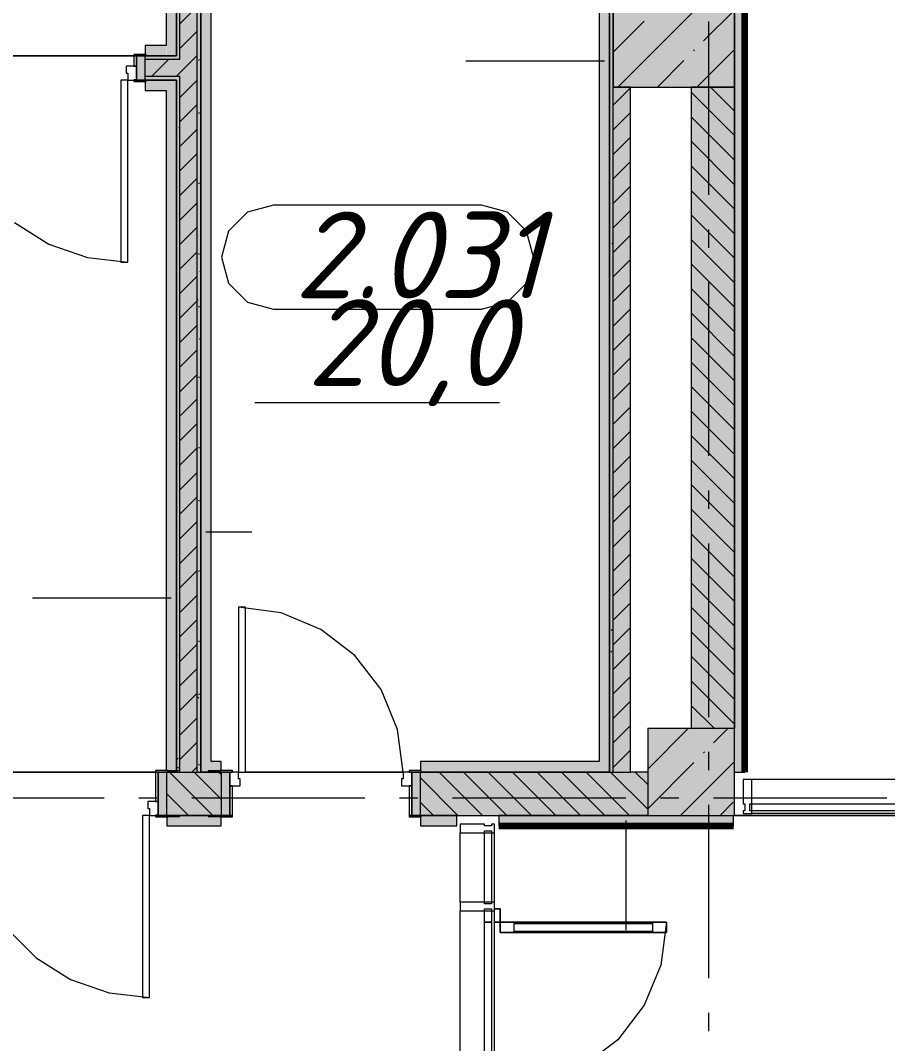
# Model space of a CAD drawing. Header units: millimetres. Extents: x -537608 to 253996, y -217170 to 186033.
# Drawn here: x -280781 to -275777, y -517 to 5383 of the extents above; entities that cross this region are included whole.
import ezdxf

# ---------------------------------------------------------------- set-up
doc = ezdxf.new("R2010")
doc.units = ezdxf.units.MM
doc.layers.add('16) Лак 1.6м', color=160, linetype='Continuous', lineweight=90)
doc.layers.add('2) окраска коммуникации', color=152, linetype='Continuous', lineweight=30)
doc.layers.add('PDF _Геометрия', color=7, linetype='Continuous')
doc.layers.add('PDF _Текст', color=7, linetype='Continuous')
doc.layers.add('PDF _Сплошная заливка', color=7, linetype='Continuous', true_color=0xffffff)
doc.styles.add('PDF ISOCPEUR Italic', font='isocpeui.ttf')

msp = doc.modelspace()

# ---------------------------------------------------------------- hatches: boundary and pattern name
at = {"layer": '2) окраска коммуникации'}
h = msp.add_hatch(dxfattribs=at)
h.set_pattern_fill('ANSI31', color=5, scale=222)
h.set_pattern_definition([(45, (-305519.1, -20669.7), (-498.404, 498.404), [])])
edge = h.paths.add_edge_path()
edge.add_spline(control_points=[(-290778.1295, 11066.7373), (-290387.3432, 10570.6496), (-289743.0728, 11066.7373), (-288919.2533, 10560.095), (-288105.994, 11182.8428), (-286954.7585, 10760.6403), (-286007.4205, 10940.029), (-285042.7478, 10616.4758), (-284130.9316, 11012.6635), (-281975.2536, 10728.4524), (-280376.2745, 10966.1654), (-279268.5104, 11271.0495), (-278118.4513, 10949.6411), (-276985.3065, 10882.0339), (-275953.6379, 10645.4087), (-275395.5218, 9715.8097), (-275395.5218, 8271.0495), (-275157.9741, 7191.9904), (-275614.614, 6955.3652), (-274802.8089, 5738.4356), (-275817.5649, 5129.9708), (-275327.2936, 3468.321), (-275716.2842, 2758.4446), (-275293.4682, 2171.0495), (-273991.1979, 1727.4348), (-273974.2852, 2606.3284), (-273078.3544, 3011.9716), (-273078.3544, 4702.1524), (-273720.5962, 5040.1884), (-273078.3544, 5733.1622), (-273720.5962, 6578.2529), (-273078.3544, 7271.2267), (-273805.1597, 8271.0495), (-273078.3544, 9012.1129), (-274291.2526, 9488.1178), (-274291.2526, 9164.2291), (-275005.9538, 9367.0507), (-275005.9538, 9971.0495), (-275073.6046, 10786.8019), (-275073.6046, 11271.0495), (-274668.0133, 12503.4462), (-274837.1388, 13297.8308), (-275344.5167, 13652.7686), (-276004.109, 13838.6884), (-276985.0411, 13838.6884), (-277813.7588, 13821.7866), (-278642.4766, 14041.51), (-279014.5545, 14768.2882), (-278845.4274, 16002.1196), (-278185.8367, 17021.0495), (-276443.2448, 17292.7757), (-275935.8653, 18408.2946), (-275682.1763, 19337.8936), (-275310.1, 19659.0285), (-275479.2255, 20622.4311), (-274684.3331, 20656.2347), (-273872.5265, 20842.1545), (-273940.1773, 22126.6913), (-274481.0718, 22725.7503), (-273331.0143, 24399.0292), (-274379.5972, 25075.1012), (-273331.0143, 26038.5045), (-274075.1701, 26985.0053), (-273078.3544, 28523.0692), (-273078.3544, 28523.0692), (-273345.9962, 29714.5377), (-274039.4124, 30880.7626), (-275206.3826, 30238.4942), (-276187.3147, 30745.5482), (-277354.2849, 30153.9852), (-279011.7204, 30982.1734), (-280026.4779, 30677.941), (-281278.0101, 29934.2611), (-280499.3584, 28301.0495), (-281142.0364, 27038.3862), (-279890.5042, 25838.3584), (-281260.4253, 24180.0495), (-280059.6297, 22745.3283), (-281159.2859, 21829.0495), (-280076.8792, 20222.5318), (-281092.8162, 18916.6266), (-280737.6526, 18003.9293), (-280923.6908, 17429.2674), (-281752.4085, 17141.9368), (-283156.155, 17665.8933), (-283714.2711, 17125.035), (-284813.5921, 17750.4023), (-285185.6684, 17108.1332), (-286132.7751, 17801.1077), (-287328.3544, 16388.2505), (-285898.1717, 14701.7611), (-286388.6369, 13644.8407), (-285779.7843, 13214.0495), (-286591.5893, 12701.0495), (-286591.5893, 11811.5525), (-287690.9088, 11727.0435), (-288012.2486, 12132.6867), (-288722.5774, 11760.8471), (-289229.9569, 12453.8216), (-289940.2857, 11963.6687), (-290684.4415, 11777.7489), (-290778.1295, 11066.7373)], knot_values=[0, 0, 0, 0, 1, 2, 3, 4, 5, 6, 7, 8, 9, 10, 11, 12, 13, 14, 15, 16, 17, 18, 19, 20, 21, 22, 23, 24, 25, 26, 27, 28, 29, 30, 31, 32, 33, 34, 35, 36, 37, 38, 39, 40, 41, 42, 43, 44, 45, 46, 47, 48, 49, 50, 51, 52, 53, 54, 55, 56, 57, 58, 59, 60, 61, 62, 63, 64, 65, 66, 67, 68, 69, 70, 71, 72, 73, 74, 75, 76, 77, 78, 79, 80, 81, 82, 83, 84, 85, 86, 87, 88, 89, 90, 91, 92, 93, 94, 95, 96, 97, 98, 99, 99, 99, 99], degree=3, periodic=0)
edge = h.paths.add_edge_path(flags=16)
edge.add_arc((-282974.1314, 12518.0171), 1274.5672, 125.00000005, 234.99999995, ccw=False)
edge.add_arc((-283038.6718, 14513.9725), 1162.0444, 125.00000005, 234.99999995, ccw=False)
edge.add_arc((-282295.8664, 15202.9232), 1433.6455, 59.43173918, 169.43173908, ccw=False)
edge.add_arc((-282677.7619, 14748.5093), 2021.4887, -53.3391216, 56.66087831, ccw=False)
edge.add_arc((-282413.8331, 12555.5506), 1102.6336, -78.79029658, 31.20970332, ccw=False)
edge.add_arc((-282952.3368, 12001.1084), 919.0678, 215.00000005, 324.99999995, ccw=False)
edge = h.paths.add_edge_path(flags=16)
edge.add_arc((-277532.2831, 20735.819), 1174.7616, 125.00000005, 234.99999995, ccw=False)
edge.add_arc((-276960.5272, 23476.9879), 2171.5877, 125.00000005, 234.99999995, ccw=False)
edge.add_arc((-277291.7326, 26561.6986), 1594.1487, 125.00000005, 234.99999995, ccw=False)
edge.add_arc((-277094.17, 27873.7201), 1111.9458, 70.31799188, 180.31799178, ccw=False)
edge.add_arc((-276872.3717, 27774.8819), 1155.9508, -27.59113456, 82.40886534, ccw=False)
edge.add_arc((-276749.5729, 25951.7436), 1572.0517, -54.99999995, 54.99999995, ccw=False)
edge.add_arc((-276903.4785, 23156.4449), 1840.3779, -54.99999995, 54.99999995, ccw=False)
edge.add_arc((-276968.849, 21036.3715), 1277.4016, -81.34673665, 28.65326325, ccw=False)
edge.add_arc((-277491.3785, 20273.9631), 872.5123, 215.00000005, 324.99999995, ccw=False)
at = {"layer": 'PDF _Сплошная заливка', "true_color": 0xff7d7d, "transparency": 33554559}
for points in [[(-276661.3528, 1049.3435), (-276601.352, 1049.3435), (-276601.352, 10019.3461), (-276661.3528, 10019.3461), (-276661.3528, 1299.3446)], [(-279931.3525, 1049.3435), (-279881.3523, 1049.3435), (-279881.3523, 4979.3443), (-279941.353, 4979.3443), (-279940.3863, 1057.3438), (-279931.3525, 1057.3438)], [(-276666.3519, 739.3439), (-276666.3519, 799.3446), (-278021.3526, 799.3446), (-278021.3526, 739.3439), (-277007.4638, 739.3439)]]:
    msp.add_hatch(color=11, dxfattribs=at).paths.add_polyline_path(points)
at = {"layer": 'PDF _Сплошная заливка', "transparency": 33554559}
h = msp.add_hatch(color=256, dxfattribs=at)
h.paths.add_polyline_path([(-279881.3523, 1049.3435), (-279861.3535, 1049.3435), (-279861.3535, 5059.3438), (-279881.3523, 5059.3438), (-279881.3523, 1678.1138)], flags=0)
h.paths.add_polyline_path([(-279861.3535, 5159.3442), (-279861.3535, 8979.3463), (-279881.3523, 8979.3463), (-279881.3523, 5159.3442)], flags=0)
h = msp.add_hatch(color=256, dxfattribs=at)
h.paths.add_polyline_path([(-279761.3531, 1049.3435), (-279741.3521, 1049.3435), (-279741.3521, 6299.3444), (-279761.3531, 6299.3444), (-279761.3531, 1678.1138)], flags=0)
h.paths.add_polyline_path([(-279741.3521, 6399.3448), (-279741.3521, 8979.3463), (-279761.3531, 8979.3463), (-279761.3531, 6399.3448)], flags=0)
msp.add_hatch(color=256, dxfattribs=at).paths.add_polyline_path([(-277381.3524, 1049.3435), (-277361.3514, 1049.3435), (-277361.3514, 6279.3456), (-277381.3524, 6279.3456), (-277381.3524, 1678.1138)])
at = {"layer": 'PDF _Сплошная заливка', "true_color": 0xbce362, "transparency": 33554559}
h = msp.add_hatch(color=63, dxfattribs=at)
h.paths.add_polyline_path([(-280056.353, 5179.3452), (-279941.353, 5179.3452), (-279941.353, 5239.3437), (-280061.3522, 5238.0326), (-280061.3522, 5187.3455), (-280056.353, 5187.3455)], flags=0)
h.paths.add_polyline_path([(-281316.3524, 5179.3452), (-281316.3524, 5187.3455), (-281311.3532, 5187.3455), (-281311.3532, 5239.3437), (-282411.3536, 5239.3437), (-282411.3536, 5179.3452), (-282035.3315, 5179.3452)], flags=0)
at = {"layer": 'PDF _Сплошная заливка', "transparency": 33554559}
h = msp.add_hatch(color=256, dxfattribs=at)
h.paths.add_polyline_path([(-282391.3527, 5059.3438), (-282391.3527, 5159.3442), (-281311.3532, 5159.3442), (-281311.3532, 5179.3452), (-282411.3536, 5179.3452), (-282411.3536, 5059.3438)], flags=0)
h.paths.add_polyline_path([(-279881.3523, 5159.3442), (-279881.3523, 5179.3452), (-280061.3522, 5179.3452), (-280061.3522, 5159.3442), (-279940.3863, 5159.3442)], flags=0)
h = msp.add_hatch(color=256, dxfattribs=at)
h.paths.add_polyline_path([(-279861.3535, 5059.3438), (-279861.3535, 5159.3442), (-280061.3522, 5159.3442), (-280061.3522, 5059.3438), (-279881.3523, 5059.3438)], flags=0)
h.paths.add_polyline_path([(-281311.3532, 5059.3438), (-281311.3532, 5159.3442), (-282391.3527, 5159.3442), (-282391.3527, 5059.3438), (-282035.3315, 5059.3438)], flags=0)
h = msp.add_hatch(color=256, dxfattribs=at)
h.paths.add_polyline_path([(-280056.353, 5039.345), (-279881.3523, 5039.345), (-279881.3523, 5059.3438), (-280061.3522, 5059.3438), (-280061.3522, 5039.345)], flags=0)
h.paths.add_polyline_path([(-282035.3315, 5039.345), (-281311.3532, 5039.345), (-281311.3532, 5059.3438), (-282411.3536, 5059.3438), (-282411.3536, 5039.345), (-282351.353, 5039.345)], flags=0)
at = {"layer": 'PDF _Сплошная заливка', "true_color": 0xff7d7d, "transparency": 33554559}
h = msp.add_hatch(color=11, dxfattribs=at)
h.paths.add_polyline_path([(-280061.3522, 4979.3443), (-279881.3523, 4979.3443), (-279881.3523, 5039.345), (-280056.353, 5036.8455), (-280056.353, 5031.3446), (-280061.3522, 5031.3446)], flags=0)
h.paths.add_polyline_path([(-281316.3524, 4979.3443), (-281311.3532, 4979.3443), (-281311.3532, 5031.3446), (-281316.3524, 5031.3446), (-281316.3524, 5039.345), (-282351.353, 5039.345), (-282351.353, 4979.3443), (-282035.3315, 4979.3443)], flags=0)
h = msp.add_hatch(color=11, dxfattribs=at)
h.paths.add_polyline_path([(-277845.4411, 1049.3435), (-277441.3509, 1049.3435), (-277441.3509, 1109.3442), (-278473.3524, 1109.3442), (-278473.3524, 1057.3438), (-278468.3532, 1057.3438), (-278468.3532, 1049.3435)], flags=0)
h.paths.add_polyline_path([(-279741.3521, 1049.3435), (-279628.3521, 1049.3435), (-279628.3521, 1057.3438), (-279623.353, 1057.3438), (-279623.353, 1109.3442), (-279741.3521, 1109.3442)], flags=0)
at = {"layer": 'PDF _Сплошная заливка', "transparency": 33554559}
h = msp.add_hatch(color=256, dxfattribs=at)
h.paths.add_polyline_path([(-277161.3528, 799.3446), (-277161.3528, 1049.3435), (-278473.3524, 1049.3435), (-278473.3524, 799.3446), (-277845.4411, 799.3446)], flags=0)
h.paths.add_polyline_path([(-279931.3525, 799.3446), (-279623.353, 799.3446), (-279623.353, 1049.3435), (-279936.3517, 1049.3435), (-279936.3517, 799.3446)], flags=0)
h.paths.add_polyline_path([(-282511.3541, 799.3446), (-281186.3527, 799.3446), (-281186.3527, 1049.3435), (-282511.3541, 1049.3435), (-282511.3541, 955.5931)], flags=0)
h.paths.add_polyline_path([(-284549.2675, 799.3446), (-283011.354, 799.3446), (-283011.354, 1049.3435), (-285713.3442, 1049.3435), (-285713.3442, 799.3446), (-285708.345, 799.3446)], flags=0)
h.paths.add_polyline_path([(-286863.3448, 799.3446), (-286863.3448, 1049.3435), (-287911.3535, 1049.3435), (-287911.3535, 799.3446), (-286868.3439, 799.3446)], flags=0)
h.paths.add_polyline_path([(-289186.3546, 799.3446), (-288411.3534, 799.3446), (-288411.3534, 1049.3435), (-289186.3546, 1049.3435)], flags=0)
h.paths.add_polyline_path([(-290851.3548, 799.3446), (-290336.3552, 799.3446), (-290336.3552, 1049.3435), (-290911.3555, 1049.3435), (-290911.3555, 799.3446)], flags=0)
at = {"layer": 'PDF _Сплошная заливка', "true_color": 0xf4f4f4, "transparency": 33554559}
msp.add_hatch(color=7, dxfattribs=at).paths.add_polyline_path([(-279986.3519, 799.3446), (-279936.3517, 799.3446), (-279940.3863, 1049.3435), (-279986.3519, 1049.3435), (-279986.3519, 966.1296)])
at = {"layer": 'PDF _Сплошная заливка', "true_color": 0xff7d7d, "transparency": 33554559}
h = msp.add_hatch(color=11, dxfattribs=at)
h.paths.add_polyline_path([(-278468.3532, 739.3439), (-278263.3511, 739.3439), (-278263.3511, 799.3446), (-278468.3532, 797.915), (-278468.3532, 791.3442), (-278473.3524, 791.3442), (-278473.3524, 739.3439)], flags=0)
h.paths.add_polyline_path([(-279623.353, 739.3439), (-279623.353, 791.3442), (-279628.3521, 791.3442), (-279628.3521, 799.3446), (-279931.3525, 798.3865), (-279931.3525, 791.3442), (-279936.3517, 791.3442), (-279936.3517, 739.3439), (-279628.3521, 739.3439)], flags=0)
h.paths.add_polyline_path([(-281186.3527, 739.3439), (-281186.3527, 791.3442), (-281191.3519, 791.3442), (-281191.3519, 799.3446), (-282611.3524, 799.3446), (-282611.3524, 739.3439), (-281191.3519, 739.3439)], flags=0)

# ---------------------------------------------------------------- linework, layer by layer
at = {"layer": '16) Лак 1.6м'}
msp.add_line((-278021.3526, 739.3439), (-276666.3519, 739.3439), dxfattribs=at)
msp.add_lwpolyline([(-276601.352, 1049.3435), (-276601.352, 10019.3461), (-291161.3544, 10019.3461)], dxfattribs=at)
at = {"layer": '2) окраска коммуникации'}
msp.add_open_spline([(-290778.1295, 11066.7373), (-290387.3432, 10570.6496), (-289743.0728, 11066.7373), (-288919.2533, 10560.095), (-288105.994, 11182.8428), (-286954.7585, 10760.6403), (-286007.4205, 10940.029), (-285042.7478, 10616.4758), (-284130.9316, 11012.6635), (-281975.2536, 10728.4524), (-280376.2745, 10966.1654), (-279268.5104, 11271.0495), (-278118.4513, 10949.6411), (-276985.3065, 10882.0339), (-275953.6379, 10645.4087), (-275395.5218, 9715.8097), (-275395.5218, 8271.0495), (-275157.9741, 7191.9904), (-275614.614, 6955.3652), (-274802.8089, 5738.4356), (-275817.5649, 5129.9708), (-275327.2936, 3468.321), (-275716.2842, 2758.4446), (-275293.4682, 2171.0495), (-273991.1979, 1727.4348), (-273974.2852, 2606.3284), (-273078.3544, 3011.9716), (-273078.3544, 4702.1524), (-273720.5962, 5040.1884), (-273078.3544, 5733.1622), (-273720.5962, 6578.2529), (-273078.3544, 7271.2267), (-273805.1597, 8271.0495), (-273078.3544, 9012.1129), (-274291.2526, 9488.1178), (-274291.2526, 9164.2291), (-275005.9538, 9367.0507), (-275005.9538, 9971.0495), (-275073.6046, 10786.8019), (-275073.6046, 11271.0495), (-274668.0133, 12503.4462), (-274837.1388, 13297.8308), (-275344.5167, 13652.7686), (-276004.109, 13838.6884), (-276985.0411, 13838.6884), (-277813.7588, 13821.7866), (-278642.4766, 14041.51), (-279014.5545, 14768.2882), (-278845.4274, 16002.1196), (-278185.8367, 17021.0495), (-276443.2448, 17292.7757), (-275935.8653, 18408.2946), (-275682.1763, 19337.8936), (-275310.1, 19659.0285), (-275479.2255, 20622.4311), (-274684.3331, 20656.2347), (-273872.5265, 20842.1545), (-273940.1773, 22126.6913), (-274481.0718, 22725.7503), (-273331.0143, 24399.0292), (-274379.5972, 25075.1012), (-273331.0143, 26038.5045), (-274075.1701, 26985.0053), (-273078.3544, 28523.0692), (-273078.3544, 28523.0692), (-273345.9962, 29714.5377), (-274039.4124, 30880.7626), (-275206.3826, 30238.4942), (-276187.3147, 30745.5482), (-277354.2849, 30153.9852), (-279011.7204, 30982.1734), (-280026.4779, 30677.941), (-281278.0101, 29934.2611), (-280499.3584, 28301.0495), (-281142.0364, 27038.3862), (-279890.5042, 25838.3584), (-281260.4253, 24180.0495), (-280059.6297, 22745.3283), (-281159.2859, 21829.0495), (-280076.8792, 20222.5318), (-281092.8162, 18916.6266), (-280737.6526, 18003.9293), (-280923.6908, 17429.2674), (-281752.4085, 17141.9368), (-283156.155, 17665.8933), (-283714.2711, 17125.035), (-284813.5921, 17750.4023), (-285185.6684, 17108.1332), (-286132.7751, 17801.1077), (-287328.3544, 16388.2505), (-285898.1717, 14701.7611), (-286388.6369, 13644.8407), (-285779.7843, 13214.0495), (-286591.5893, 12701.0495), (-286591.5893, 11811.5525), (-287690.9088, 11727.0435), (-288012.2486, 12132.6867), (-288722.5774, 11760.8471), (-289229.9569, 12453.8216), (-289940.2857, 11963.6687), (-290684.4415, 11777.7489), (-290778.1295, 11066.7373)], degree=3, dxfattribs=at)
at = {"layer": 'PDF _Геометрия', "lineweight": 9}
for p, q in [((-276601.352, 1049.3435), (-276601.352, 10019.3461)), ((-279861.3535, 5159.3442), (-279861.3535, 8979.3463)), ((-279941.353, 8919.3457), (-279941.353, 5239.3437)), ((-279881.3523, 5179.3452), (-279881.3523, 8919.3457)), ((-279881.3523, 8919.3457), (-279881.3523, 5179.3452)), ((-279761.3531, 1049.3435), (-279761.3531, 6299.3444)), ((-279741.3521, 6279.3456), (-279741.3521, 1049.3435)), ((-279741.3521, 1109.3442), (-279741.3521, 6219.3449)), ((-279681.3515, 1109.3442), (-279681.3515, 6219.3449)), ((-277441.3509, 6219.3449), (-277441.3509, 1109.3442)), ((-277381.3524, 1049.3435), (-277381.3524, 6219.3449)), ((-277381.3524, 6219.3449), (-277381.3524, 1049.3435)), ((-277361.3514, 4998.9965), (-277361.3514, 5498.9965)), ((-277361.3514, 5498.9965), (-277361.3514, 4998.9965)), ((-277334.0477, 4998.9965), (-276834.0477, 5498.9965)), ((-276661.3528, 5498.9965), (-276661.3528, 4998.9965)), ((-276661.3528, 4998.9965), (-276661.3528, 5498.9965)), ((-279861.3535, 5363.9309), (-279761.3531, 5463.9313)), ((-276838.8853, 5266.0619), (-276661.3528, 5443.5945)), ((-277361.3514, 5199.7918), (-277181.0329, 5380.1104)), ((-279861.3535, 5222.5098), (-279761.3531, 5322.508)), ((-279941.353, 5239.3437), (-280061.3522, 5239.3437)), ((-280061.3522, 5239.3437), (-280061.3522, 5187.3455)), ((-276895.9106, 5209.0366), (-276891.1677, 5213.7795)), ((-276877.8517, 4998.9965), (-276661.3528, 5215.4976)), ((-280126.352, 5187.3455), (-280126.352, 5179.3452)), ((-280056.353, 5187.3455), (-280126.352, 5187.3455)), ((-280126.352, 5179.3452), (-280126.352, 5119.3445)), ((-280111.3524, 5179.3452), (-280126.352, 5179.3452)), ((-280126.352, 5179.3452), (-280056.353, 5179.3452)), ((-280111.3524, 5179.3452), (-280111.3524, 5039.345)), ((-280061.3522, 5179.3452), (-280111.3524, 5179.3452)), ((-280111.3524, 5119.3445), (-280111.3524, 5179.3452)), ((-280061.3522, 5039.345), (-280061.3522, 5179.3452)), ((-280061.3522, 5159.3442), (-279881.3523, 5159.3442)), ((-280056.353, 5179.3452), (-280056.353, 5187.3455)), ((-279941.353, 5179.3452), (-280056.353, 5179.3452)), ((-280056.353, 5179.3452), (-279941.353, 5179.3452)), ((-280024.5173, 5059.3438), (-279924.5169, 5159.3442)), ((-279941.353, 5179.3452), (-279881.3523, 5179.3452)), ((-279881.3523, 5179.3452), (-279941.353, 5179.3452)), ((-279881.3523, 5159.3442), (-279861.3535, 5159.3442)), ((-279861.3535, 5081.0887), (-279761.3531, 5181.0869)), ((-277411.3516, 5149.3136), (-278211.3529, 5149.3136)), ((-277105.9508, 4998.9965), (-276952.9338, 5152.0135)), ((-280111.3524, 5119.3445), (-280171.3531, 5119.3445)), ((-280171.3531, 5119.3445), (-280171.3531, 5079.3448)), ((-280171.3531, 5079.3448), (-280161.3527, 5079.3448)), ((-280161.3527, 5079.3448), (-280161.3527, 5039.345)), ((-280126.352, 5119.3445), (-280111.3524, 5119.3445)), ((-280111.3524, 5039.345), (-280111.3524, 5119.3445)), ((-279883.0962, 5059.3438), (-279861.3535, 5081.0887)), ((-280161.3527, 5039.345), (-280201.3524, 5039.345)), ((-280201.3524, 5039.345), (-280201.3524, 3989.3449)), ((-280161.3527, 5039.345), (-280111.3524, 5039.345)), ((-280161.3527, 3989.3449), (-280161.3527, 5039.345)), ((-280126.352, 5040.344), (-280126.352, 5039.345)), ((-280111.3524, 5040.344), (-280126.352, 5040.344)), ((-280126.352, 5039.345), (-280111.3524, 5039.345)), ((-280126.352, 5039.345), (-280126.352, 5031.3446)), ((-280056.353, 5039.345), (-280126.352, 5039.345)), ((-280126.352, 5031.3446), (-280056.353, 5031.3446)), ((-280111.3524, 5039.345), (-280111.3524, 5040.344)), ((-280111.3524, 5039.345), (-280061.3522, 5039.345)), ((-279881.3523, 5059.3438), (-280061.3522, 5059.3438)), ((-280061.3522, 5031.3446), (-280061.3522, 4979.3443)), ((-280056.353, 5039.345), (-279881.3523, 5039.345)), ((-279881.3523, 5039.345), (-280056.353, 5039.345)), ((-280056.353, 5031.3446), (-280056.353, 5039.345)), ((-279861.3535, 5059.3438), (-279881.3523, 5059.3438)), ((-279881.3523, 5039.345), (-279881.3523, 1049.3435)), ((-279881.3523, 4979.3443), (-279881.3523, 5039.345)), ((-279861.3535, 1049.3435), (-279861.3535, 5059.3438)), ((-279861.3535, 4939.6654), (-279761.3531, 5039.6658)), ((-280061.3522, 4979.3443), (-279941.353, 4979.3443)), ((-279941.353, 4979.3443), (-279941.353, 1057.3438)), ((-279881.3523, 1049.3435), (-279881.3523, 4979.3443)), ((-277261.351, 4998.9965), (-277361.3514, 4998.9965)), ((-277361.3514, 1049.3435), (-277361.3514, 4998.9965)), ((-277361.3514, 4998.9965), (-277261.351, 4998.9965)), ((-277361.3514, 4894.0809), (-277261.351, 4994.0813)), ((-277261.351, 1049.3435), (-277261.351, 4998.9965)), ((-277261.351, 4998.9965), (-276911.3516, 4998.9965)), ((-276661.3528, 4998.9965), (-276911.3516, 4998.9965)), ((-276911.3516, 4998.9965), (-276911.3516, 1299.3446)), ((-276911.3516, 4998.9965), (-276661.3528, 4998.9965)), ((-276661.3528, 4719.3062), (-276911.3516, 4969.3051)), ((-276661.3528, 4860.7273), (-276799.6219, 4998.9965)), ((-276661.3528, 4998.9965), (-276661.3528, 1299.3446)), ((-276661.3528, 1299.3446), (-276661.3528, 4998.9965)), ((-279861.3535, 4798.2443), (-279761.3531, 4898.2447)), ((-277361.3514, 4752.6597), (-277261.351, 4852.6602)), ((-276661.3528, 4577.8829), (-276911.3516, 4827.884)), ((-279861.3535, 4656.8231), (-279761.3531, 4756.8235)), ((-277361.3514, 4611.2386), (-277261.351, 4711.2391)), ((-276661.3528, 4436.4618), (-276911.3516, 4686.4628)), ((-279861.3535, 4515.402), (-279761.3531, 4615.4024)), ((-277361.3514, 4469.8175), (-277261.351, 4569.818)), ((-276661.3528, 4295.0407), (-276911.3516, 4545.0417)), ((-279861.3535, 4373.9809), (-279761.3531, 4473.9813)), ((-277361.3514, 4328.3964), (-277261.351, 4428.3968)), ((-276661.3528, 4153.6196), (-276911.3516, 4403.6206)), ((-279861.3535, 4232.5598), (-279761.3531, 4332.5602)), ((-277361.3514, 4186.9753), (-277261.351, 4286.9757)), ((-276661.3528, 4012.1985), (-276911.3516, 4262.1995)), ((-280816.0165, 4218.4214), (-280616.9307, 4093.3283)), ((-279861.3535, 4091.1387), (-279761.3531, 4191.1391)), ((-277361.3514, 4045.5542), (-277261.351, 4145.5546)), ((-280616.9307, 4093.3283), (-280394.9998, 4015.6712)), ((-276661.3528, 3870.7774), (-276911.3516, 4120.7784)), ((-280394.9998, 4015.6712), (-280161.3527, 3989.3449)), ((-279861.3535, 3949.7175), (-279761.3531, 4049.718)), ((-280201.3524, 3989.3449), (-280161.3527, 3989.3449)), ((-277361.3514, 3904.133), (-277261.351, 4004.1335)), ((-276661.3528, 3729.3562), (-276911.3516, 3979.3551)), ((-279861.3535, 3808.2964), (-279761.3531, 3908.2947)), ((-277361.3514, 3762.7119), (-277261.351, 3862.7102)), ((-276661.3528, 3587.9351), (-276911.3516, 3837.934)), ((-279861.3535, 3666.8731), (-279761.3531, 3766.8736)), ((-277361.3514, 3621.2908), (-277261.351, 3721.2891)), ((-276661.3528, 3446.514), (-276911.3516, 3696.5129)), ((-279861.3535, 3525.452), (-279761.3531, 3625.4525)), ((-277361.3514, 3479.8676), (-277261.351, 3579.868)), ((-276661.3528, 3305.0929), (-276911.3516, 3555.0918)), ((-279861.3535, 3384.0309), (-279761.3531, 3484.0314)), ((-277361.3514, 3338.4464), (-277261.351, 3438.4469)), ((-276661.3528, 3163.6696), (-276911.3516, 3413.6707)), ((-279861.3535, 3242.6098), (-279761.3531, 3342.6102)), ((-277361.3514, 3197.0253), (-277261.351, 3297.0258)), ((-276661.3528, 3022.2485), (-276911.3516, 3272.2495)), ((-279861.3535, 3101.1887), (-279761.3531, 3201.1891)), ((-277361.3514, 3055.6042), (-277261.351, 3155.6047)), ((-276661.3528, 2880.8273), (-276911.3516, 3130.8284)), ((-279861.3535, 2959.7676), (-279761.3531, 3059.768)), ((-277361.3514, 2914.1831), (-277261.351, 3014.1835)), ((-276661.3528, 2739.4062), (-276911.3516, 2989.4073)), ((-279861.3535, 2818.3464), (-279761.3531, 2918.3469)), ((-277361.3514, 2772.762), (-277261.351, 2872.7624)), ((-276661.3528, 2597.9851), (-276911.3516, 2847.984)), ((-279861.3535, 2676.9253), (-279761.3531, 2776.9236)), ((-277361.3514, 2631.3409), (-277261.351, 2731.3391)), ((-276661.3528, 2456.564), (-276911.3516, 2706.5629)), ((-279861.3535, 2535.5021), (-279761.3531, 2635.5025)), ((-277361.3514, 2489.9197), (-277261.351, 2589.918)), ((-276661.3528, 2315.1429), (-276911.3516, 2565.1418)), ((-279861.3535, 2394.0809), (-279761.3531, 2494.0814)), ((-279711.3529, 2434.0505), (-279445.2025, 2434.0505)), ((-277361.3514, 2348.4965), (-277261.351, 2448.4969)), ((-276661.3528, 2173.7217), (-276911.3516, 2423.7207)), ((-279861.3535, 2252.6598), (-279761.3531, 2352.6603)), ((-277361.3514, 2207.0754), (-277261.351, 2307.0758)), ((-276661.3528, 2032.2985), (-276911.3516, 2282.2996)), ((-279861.3535, 2111.2387), (-279761.3531, 2211.2392)), ((-277361.3514, 2065.6542), (-277261.351, 2165.6547)), ((-276661.3528, 1890.8773), (-276911.3516, 2140.8785)), ((-279861.3535, 1969.8176), (-279761.3531, 2069.818)), ((-279911.3515, 2051.8043), (-280711.3529, 2051.8043)), ((-277361.3514, 1924.2331), (-277261.351, 2024.2335)), ((-279523.3526, 1999.3454), (-279523.3526, 1049.3435)), ((-279483.3528, 1999.3454), (-279523.3526, 1999.3454)), ((-279277.4744, 1966.9735), (-279523.3526, 1999.3454)), ((-279483.3528, 1049.3435), (-279483.3528, 1999.3454)), ((-279048.3527, 1872.0692), (-279277.4744, 1966.9735)), ((-276661.3528, 1749.4562), (-276911.3516, 1999.4573)), ((-279861.3535, 1828.3965), (-279761.3531, 1928.3969)), ((-278851.6006, 1721.0954), (-279048.3527, 1872.0692)), ((-277361.3514, 1782.812), (-277261.351, 1882.8124)), ((-276661.3528, 1608.0351), (-276911.3516, 1858.0362)), ((-279861.3535, 1686.9754), (-279761.3531, 1786.9758)), ((-278700.629, 1524.3433), (-278851.6006, 1721.0954)), ((-277361.3514, 1641.3909), (-277261.351, 1741.3913)), ((-276661.3528, 1466.614), (-276911.3516, 1716.613)), ((-279861.3535, 1545.5543), (-279761.3531, 1645.5525)), ((-277361.3514, 1499.9698), (-277261.351, 1599.968)), ((-276661.3528, 1325.1929), (-276911.3516, 1575.1919)), ((-279861.3535, 1404.131), (-279761.3531, 1504.1314)), ((-278605.7225, 1295.2217), (-278700.629, 1524.3433)), ((-277361.3514, 1358.5487), (-277261.351, 1458.5469)), ((-276776.9255, 1299.3446), (-276911.3516, 1433.7707)), ((-279861.3535, 1262.7099), (-279761.3531, 1362.7103)), ((-277361.3514, 1217.1254), (-277261.351, 1317.1258)), ((-277161.3528, 1065.9212), (-276927.9272, 1299.3446)), ((-277161.3528, 1294.0181), (-277156.0263, 1299.3446)), ((-277161.3528, 1299.3446), (-277161.3528, 799.3446)), ((-276661.3528, 1299.3446), (-277161.3528, 1299.3446)), ((-276781.8601, 1217.3127), (-276699.8304, 1299.3446)), ((-276661.3528, 799.3446), (-276661.3528, 1299.3446)), ((-278573.3529, 1049.3435), (-278605.7225, 1295.2217)), ((-279861.3535, 1121.2888), (-279761.3531, 1221.2892)), ((-277361.3514, 1075.7043), (-277261.351, 1175.7046)), ((-276838.8853, 1160.2874), (-276834.1446, 1165.0303)), ((-279791.8755, 1049.3435), (-279761.3531, 1079.8681)), ((-279741.3521, 1049.3435), (-279741.3521, 1109.3442)), ((-279623.353, 1109.3442), (-279681.3515, 1109.3442)), ((-279623.353, 1057.3438), (-279623.353, 1109.3442)), ((-277441.3509, 1109.3442), (-278473.3524, 1109.3442)), ((-278473.3524, 1109.3442), (-278473.3524, 1057.3438)), ((-277161.3528, 837.8221), (-276895.9106, 1103.2642)), ((-276971.7313, 799.3446), (-276661.3528, 1109.7231)), ((-280001.3515, 1057.3438), (-280001.3515, 1049.3435)), ((-279931.3525, 1057.3438), (-280001.3515, 1057.3438)), ((-280001.3515, 1049.3435), (-280001.3515, 879.344)), ((-279986.3519, 1049.3435), (-280001.3515, 1049.3435)), ((-280001.3515, 1049.3435), (-279931.3525, 1049.3435)), ((-279986.3519, 1049.3435), (-279986.3519, 799.3446)), ((-279936.3517, 1049.3435), (-279986.3519, 1049.3435)), ((-279986.3519, 879.344), (-279986.3519, 1049.3435)), ((-279936.3517, 799.3446), (-279936.3517, 1049.3435)), ((-279931.3525, 1049.3435), (-279931.3525, 1057.3438)), ((-279881.3523, 1049.3435), (-279931.3525, 1049.3435)), ((-279931.3525, 1049.3435), (-279881.3523, 1049.3435)), ((-279671.0388, 799.3446), (-279921.0377, 1049.3435)), ((-279881.3523, 1049.3435), (-279861.3535, 1049.3435)), ((-279861.3535, 1049.3435), (-279761.3531, 1049.3435)), ((-279623.353, 893.0799), (-279779.6166, 1049.3435)), ((-279761.3531, 1049.3435), (-279741.3521, 1049.3435)), ((-279741.3521, 1049.3435), (-279628.3521, 1049.3435)), ((-279628.3521, 1049.3435), (-279741.3521, 1049.3435)), ((-279623.353, 1034.501), (-279638.1955, 1049.3435)), ((-279558.3531, 1057.3438), (-279628.3521, 1057.3438)), ((-279628.3521, 1057.3438), (-279628.3521, 1049.3435)), ((-279628.3521, 1049.3435), (-279558.3531, 1049.3435)), ((-279573.3528, 1049.3435), (-279623.353, 1049.3435)), ((-279623.353, 1049.3435), (-279623.353, 799.3446)), ((-279523.3526, 1049.3435), (-279573.3528, 1049.3435)), ((-279573.3528, 1049.3435), (-279573.3528, 969.344)), ((-279573.3528, 799.3446), (-279573.3528, 1049.3435)), ((-279558.3531, 1049.3435), (-279573.3528, 1049.3435)), ((-279573.3528, 1049.3435), (-279573.3528, 1048.3445)), ((-279573.3528, 1048.3445), (-279558.3531, 1048.3445)), ((-279558.3531, 1049.3435), (-279558.3531, 1057.3438)), ((-279558.3531, 1048.3445), (-279558.3531, 1049.3435)), ((-279523.3526, 1009.3438), (-279523.3526, 1049.3435)), ((-279523.3526, 1049.3435), (-279483.3528, 1049.3435)), ((-279513.3521, 1009.3438), (-279523.3526, 1009.3438)), ((-279513.3521, 969.344), (-279513.3521, 1009.3438)), ((-278573.3529, 1009.3438), (-278583.3511, 1009.3438)), ((-278583.3511, 1009.3438), (-278583.3511, 969.344)), ((-278573.3529, 1049.3435), (-278573.3529, 1009.3438)), ((-278523.3526, 1049.3435), (-278573.3529, 1049.3435)), ((-278468.3532, 1057.3438), (-278538.3522, 1057.3438)), ((-278538.3522, 1057.3438), (-278538.3522, 1049.3435)), ((-278523.3526, 1049.3435), (-278538.3522, 1049.3435)), ((-278538.3522, 1049.3435), (-278538.3522, 1048.3445)), ((-278538.3522, 1049.3435), (-278468.3532, 1049.3435)), ((-278538.3522, 1048.3445), (-278523.3526, 1048.3445)), ((-278523.3526, 969.344), (-278523.3526, 1049.3435)), ((-278473.3524, 1049.3435), (-278523.3526, 1049.3435)), ((-278523.3526, 1049.3435), (-278523.3526, 799.3446)), ((-278523.3526, 1048.3445), (-278523.3526, 1049.3435)), ((-278473.3524, 799.3446), (-278473.3524, 1049.3435)), ((-278256.8233, 799.3446), (-278473.3524, 1015.8715)), ((-278468.3532, 1049.3435), (-278468.3532, 1057.3438)), ((-277441.3509, 1049.3435), (-278468.3532, 1049.3435)), ((-278468.3532, 1049.3435), (-277441.3509, 1049.3435)), ((-278115.4022, 799.3446), (-278365.4033, 1049.3435)), ((-277973.981, 799.3446), (-278223.9822, 1049.3435)), ((-277832.5599, 799.3446), (-278082.5611, 1049.3435)), ((-277691.1388, 799.3446), (-277941.1378, 1049.3435)), ((-277549.7177, 799.3446), (-277799.7167, 1049.3435)), ((-277408.2966, 799.3446), (-277658.2956, 1049.3435)), ((-277266.8755, 799.3446), (-277516.8744, 1049.3435)), ((-277381.3524, 1049.3435), (-277441.3509, 1049.3435)), ((-277441.3509, 1049.3435), (-277381.3524, 1049.3435)), ((-277381.3524, 1049.3435), (-277361.3514, 1049.3435)), ((-277161.3528, 835.2429), (-277375.4533, 1049.3435)), ((-277361.3514, 1049.3435), (-277261.351, 1049.3435)), ((-277161.3528, 1049.3435), (-277261.351, 1049.3435)), ((-277161.3528, 976.664), (-277234.0322, 1049.3435)), ((-276661.3528, 1049.3435), (-276601.352, 1049.3435)), ((-276561.3523, 1006.3447), (-276611.3526, 1006.3447)), ((-276611.3526, 1006.3447), (-276611.3526, 866.3445)), ((-275691.352, 1006.3447), (-276561.3523, 1006.3447)), ((-276561.3523, 866.3445), (-276561.3523, 1006.3447)), ((-279573.3528, 969.344), (-279513.3521, 969.344)), ((-279558.3531, 969.344), (-279573.3528, 969.344)), ((-279573.3528, 969.344), (-279573.3528, 799.3446)), ((-279558.3531, 799.3446), (-279558.3531, 969.344)), ((-278583.3511, 969.344), (-278523.3526, 969.344)), ((-278523.3526, 969.344), (-278538.3522, 969.344)), ((-278538.3522, 969.344), (-278538.3522, 799.3446)), ((-278523.3526, 799.3446), (-278523.3526, 969.344)), ((-279812.4599, 799.3446), (-279936.3517, 923.2363)), ((-279986.3519, 879.344), (-280046.3526, 879.344)), ((-280046.3526, 879.344), (-280046.3526, 839.3443)), ((-280046.3526, 839.3443), (-280036.3521, 839.3443)), ((-280036.3521, 839.3443), (-280036.3521, 799.3446)), ((-280001.3515, 879.344), (-279986.3519, 879.344)), ((-279986.3519, 799.3446), (-279986.3519, 879.344)), ((-278398.2466, 799.3446), (-278473.3524, 874.4504)), ((-276743.6322, 799.3446), (-276667.8116, 875.1652)), ((-276611.3526, 866.3445), (-276601.352, 866.3445)), ((-276601.352, 826.3448), (-276611.3526, 826.3448)), ((-276611.3526, 826.3448), (-276611.3526, 809.345)), ((-276601.352, 866.3445), (-276601.352, 826.3448)), ((-276571.3506, 826.3448), (-276571.3506, 866.3445)), ((-276571.3506, 866.3445), (-276561.3523, 866.3445)), ((-276561.3523, 826.3448), (-276571.3506, 826.3448)), ((-276561.3523, 826.3448), (-276561.3523, 866.3445)), ((-276561.3523, 866.3445), (-275691.352, 866.3445)), ((-275691.352, 826.3448), (-276561.3523, 826.3448)), ((-276561.3523, 809.345), (-276561.3523, 826.3448)), ((-280036.3521, 799.3446), (-280076.3518, 799.3446)), ((-280076.3518, 799.3446), (-280076.3518, -250.6556)), ((-280036.3521, 799.3446), (-279986.3519, 799.3446)), ((-280036.3521, -250.6556), (-280036.3521, 799.3446)), ((-280001.3515, 800.3435), (-280001.3515, 799.3446)), ((-279986.3519, 800.3435), (-280001.3515, 800.3435)), ((-280001.3515, 799.3446), (-279986.3519, 799.3446)), ((-280001.3515, 799.3446), (-280001.3515, 791.3442)), ((-279931.3525, 799.3446), (-280001.3515, 799.3446)), ((-280001.3515, 791.3442), (-279931.3525, 791.3442)), ((-279986.3519, 799.3446), (-279986.3519, 800.3435)), ((-279986.3519, 799.3446), (-279936.3517, 799.3446)), ((-279936.3517, 791.3442), (-279936.3517, 739.3439)), ((-279931.3525, 799.3446), (-279628.3521, 799.3446)), ((-279628.3521, 799.3446), (-279931.3525, 799.3446)), ((-279931.3525, 791.3442), (-279931.3525, 799.3446)), ((-279558.3531, 799.3446), (-279628.3521, 799.3446)), ((-279628.3521, 799.3446), (-279628.3521, 791.3442)), ((-279628.3521, 791.3442), (-279558.3531, 791.3442)), ((-279623.353, 799.3446), (-279573.3528, 799.3446)), ((-279623.353, 739.3439), (-279623.353, 791.3442)), ((-279573.3528, 799.3446), (-279558.3531, 799.3446)), ((-279558.3531, 791.3442), (-279558.3531, 799.3446)), ((-278538.3522, 799.3446), (-278523.3526, 799.3446)), ((-278468.3532, 799.3446), (-278538.3522, 799.3446)), ((-278538.3522, 799.3446), (-278538.3522, 791.3442)), ((-278538.3522, 791.3442), (-278468.3532, 791.3442)), ((-278523.3526, 799.3446), (-278473.3524, 799.3446)), ((-278473.3524, 791.3442), (-278473.3524, 739.3439)), ((-278468.3532, 799.3446), (-278263.3511, 799.3446)), ((-278263.3511, 799.3446), (-278468.3532, 799.3446)), ((-278468.3532, 791.3442), (-278468.3532, 799.3446)), ((-278263.3511, 739.3439), (-278263.3511, 799.3446)), ((-278263.3511, 799.3446), (-277161.3528, 799.3446)), ((-277161.3528, 799.3446), (-278021.3526, 799.3446)), ((-278021.3526, 799.3446), (-278021.3526, 739.3439)), ((-277287.5869, 769.3432), (-277287.5869, 136.4219)), ((-277161.3528, 799.3446), (-276661.3528, 799.3446)), ((-276666.3519, 739.3439), (-276666.3519, 799.3446)), ((-276611.3526, 809.345), (-276561.3523, 809.345)), ((-275691.352, 809.345), (-276561.3523, 809.345)), ((-279936.3517, 739.3439), (-279623.353, 739.3439)), ((-278473.3524, 739.3439), (-278263.3511, 739.3439)), ((-278103.3521, 749.3444), (-278243.3523, 749.3444)), ((-278243.3523, 749.3444), (-278243.3523, 699.3442)), ((-278103.3521, 739.3439), (-278103.3521, 749.3444)), ((-278063.3524, 739.3439), (-278103.3521, 739.3439)), ((-278103.3521, 709.3446), (-278063.3524, 709.3446)), ((-278103.3521, 699.3442), (-278103.3521, 709.3446)), ((-278046.3526, 749.3444), (-278063.3524, 749.3444)), ((-278063.3524, 749.3444), (-278063.3524, 739.3439)), ((-278063.3524, 709.3446), (-278063.3524, 699.3442)), ((-278046.3526, 699.3442), (-278046.3526, 749.3444)), ((-278243.3523, 299.3446), (-278243.3523, 699.3442)), ((-278243.3523, 699.3442), (-278103.3521, 699.3442)), ((-278103.3521, 699.3442), (-278063.3524, 699.3442)), ((-278103.3521, 299.3446), (-278103.3521, 699.3442)), ((-278063.3524, 699.3442), (-278063.3524, 299.3446)), ((-278063.3524, 699.3442), (-278046.3526, 699.3442)), ((-278046.3526, 299.3446), (-278046.3526, 699.3442)), ((-278103.3521, 299.3446), (-278243.3523, 299.3446)), ((-278243.3523, 299.3446), (-278243.3523, 249.3444)), ((-278103.3521, 289.3441), (-278103.3521, 299.3446)), ((-278063.3524, 299.3446), (-278103.3521, 299.3446)), ((-278046.3526, 299.3446), (-278063.3524, 299.3446)), ((-278063.3524, 299.3446), (-278063.3524, 289.3441)), ((-278046.3526, 249.3444), (-278046.3526, 299.3446)), ((-278243.3523, -1800.6558), (-278243.3523, 249.3444)), ((-278243.3523, 249.3444), (-278103.3521, 249.3444)), ((-278063.3524, 289.3441), (-278103.3521, 289.3441)), ((-278103.3521, 259.3448), (-278063.3524, 259.3448)), ((-278103.3521, 249.3444), (-278103.3521, 259.3448)), ((-278103.3521, 249.3444), (-278063.3524, 249.3444)), ((-278103.3521, -1800.6558), (-278103.3521, 249.3444)), ((-278063.3524, 259.3448), (-278063.3524, 249.3444)), ((-278063.3524, 249.3444), (-278063.3524, -1800.6558)), ((-278063.3524, 249.3444), (-278046.3526, 249.3444)), ((-278013.3521, 259.3448), (-278046.3526, 259.3448)), ((-278046.3526, 259.3448), (-278013.3521, 259.3448)), ((-278046.3526, -1800.6558), (-278046.3526, 249.3444)), ((-278013.3521, 184.3445), (-278013.3521, 259.3448)), ((-278013.3521, 259.3448), (-278013.3521, 184.3445)), ((-278063.3524, 184.3445), (-278103.3521, 184.3445)), ((-278103.3521, 184.3445), (-278063.3524, 184.3445)), ((-278013.3521, 184.3445), (-278046.3526, 184.3445)), ((-278046.3526, 184.3445), (-278013.3521, 184.3445)), ((-278013.3521, 124.3438), (-278013.3521, 184.3445)), ((-278013.3521, 184.3445), (-277053.3519, 184.3445)), ((-277053.3519, 184.3445), (-278013.3521, 184.3445)), ((-278013.3521, 184.3445), (-278013.3521, 124.3438)), ((-278013.3521, 184.3445), (-277053.3519, 184.3445)), ((-277933.3527, 184.3445), (-277933.3527, 124.3438)), ((-277133.3514, 184.3445), (-277133.3514, 124.3438)), ((-277053.3519, 184.3445), (-277086.0639, -64.1215)), ((-277053.3519, 184.3445), (-277053.3519, 124.3438)), ((-277053.3519, 124.3438), (-277053.3519, 184.3445)), ((-280857.2758, 144.6806), (-280691.0161, -21.5791)), ((-277053.3519, 124.3438), (-278013.3521, 124.3438)), ((-278013.3521, 124.3438), (-277053.3519, 124.3438)), ((-277133.3514, 174.3441), (-277933.3527, 174.3441)), ((-277133.3514, 130.3441), (-277933.3527, 130.3441)), ((-280691.0161, -21.5791), (-280491.9302, -146.6744)), ((-277086.0639, -64.1215), (-277181.9672, -295.6567)), ((-280491.9302, -146.6744), (-280269.9994, -224.3314)), ((-280269.9994, -224.3314), (-280036.3521, -250.6556)), ((-280076.3518, -250.6556), (-280036.3521, -250.6556)), ((-277181.9672, -295.6567), (-277334.5299, -494.4777)), ((-277334.5299, -494.4777), (-277533.3509, -647.0404))]:
    msp.add_line(p, q, dxfattribs=at)
at = {"layer": 'PDF _Геометрия', "color": 253, "lineweight": 9, "true_color": 0xaaaaaa}
for p, q in [((-276811.3512, 5378.0887), (-276811.3512, 4378.0887)), ((-279761.3531, 5159.3442), (-279762.352, 5159.3442)), ((-279320.3721, 4317.9374), (-279470.3705, 4277.746)), ((-278120.3712, 4317.9374), (-279320.3721, 4317.9374)), ((-277970.3706, 4277.746), (-278120.3712, 4317.9374)), ((-279470.3705, 4277.746), (-279580.1798, 4167.9367)), ((-277860.5634, 4167.9367), (-277970.3706, 4277.746)), ((-279580.1798, 4167.9367), (-279620.3712, 4017.9382)), ((-277820.3699, 4017.9382), (-277860.5634, 4167.9367)), ((-276811.3512, 4178.0879), (-276811.3512, 4072.2551)), ((-279620.3712, 4017.9382), (-279580.1798, 3867.9376)), ((-277860.5634, 3867.9376), (-277820.3699, 4017.9382)), ((-279580.1798, 3867.9376), (-279470.3705, 3758.1305)), ((-277970.3706, 3758.1305), (-277860.5634, 3867.9376)), ((-276811.3512, 3872.2543), (-276811.3512, 2872.2543)), ((-279470.3705, 3758.1305), (-279320.3721, 3717.9369)), ((-279320.3721, 3717.9369), (-278120.3712, 3717.9369)), ((-278120.3712, 3717.9369), (-277970.3706, 3758.1305)), ((-279429.4106, 3179.9029), (-278016.4976, 3179.9029)), ((-276811.3512, 2672.2534), (-276811.3512, 2566.4207)), ((-276811.3512, 2366.4219), (-276811.3512, 1366.4198)), ((-276811.3512, 1166.4212), (-276811.3512, 1060.5884)), ((-280298.9501, 899.3449), (-281298.9501, 899.3449)), ((-279993.1165, 899.3449), (-280098.9493, 899.3449)), ((-278793.1156, 899.3449), (-279793.1156, 899.3449)), ((-278487.282, 899.3449), (-278593.1148, 899.3449)), ((-277287.2812, 899.3449), (-278287.2812, 899.3449)), ((-276981.4476, 899.3449), (-277087.2825, 899.3449)), ((-275781.4489, 899.3449), (-276781.4488, 899.3449)), ((-276811.3512, 860.5875), (-276811.3512, -139.4125)), ((-276811.3512, -339.4134), (-276811.3512, -445.2461))]:
    msp.add_line(p, q, dxfattribs=at)
at = {"layer": 'PDF _Геометрия', "color": 9, "lineweight": 9, "true_color": 0xc0c0c0}
for p, q in [((-281246.3534, 5179.3452), (-280126.352, 5179.3452)), ((-280126.352, 5179.3452), (-281246.3534, 5179.3452)), ((-280001.3515, 1049.3435), (-281121.3529, 1049.3435)), ((-281121.3529, 1049.3435), (-280001.3515, 1049.3435)), ((-278573.3529, 1049.3435), (-279483.3528, 1049.3435)), ((-279483.3528, 1049.3435), (-278573.3529, 1049.3435)), ((-275651.3523, 799.3446), (-276661.3528, 799.3446)), ((-276661.3528, 799.3446), (-275651.3523, 799.3446))]:
    msp.add_line(p, q, dxfattribs=at)
at = {"layer": 'PDF _Геометрия', "color": 8, "lineweight": 9, "true_color": 0x787878}
for p, q in [((-279754.5519, 5155.9016), (-279747.8476, 5155.9016)), ((-279754.5519, 4851.1014), (-279747.8476, 4851.1014)), ((-279861.8444, 4764.5462), (-279865.1966, 4770.3527)), ((-279754.5519, 4444.7033), (-279747.8476, 4444.7033)), ((-277363.6551, 4095.1583), (-277367.0073, 4100.9648)), ((-279754.5519, 4038.303), (-279747.8476, 4038.303)), ((-279743.0358, 3937.8526), (-279746.3879, 3932.0461)), ((-279756.595, 3769.4528), (-279759.9494, 3775.2594)), ((-279754.5519, 3733.5028), (-279747.8476, 3733.5028)), ((-279742.9841, 3542.6757), (-279746.3362, 3548.4822)), ((-279861.3535, 3529.7214), (-279861.6011, 3529.293)), ((-279754.5519, 3327.1025), (-279747.8476, 3327.1025)), ((-279754.5519, 2920.7022), (-279747.8476, 2920.7022)), ((-279754.5519, 2615.902), (-279747.8476, 2615.902)), ((-277380.9648, 2339.4756), (-277381.3524, 2338.8082)), ((-279754.5519, 2209.5017), (-279747.8476, 2209.5017)), ((-277379.9379, 2091.3584), (-277381.3524, 2093.8084)), ((-277366.3248, 1864.5833), (-277369.6791, 1870.3899)), ((-279754.5519, 1803.1014), (-279747.8476, 1803.1014)), ((-279861.3535, 1715.6958), (-279864.2191, 1720.6605)), ((-277371.001, 1747.1353), (-277374.3531, 1741.3288)), ((-279759.2669, 1538.8758), (-279761.3531, 1542.4906)), ((-279753.9771, 1480.5006), (-279757.3292, 1474.694)), ((-279754.5519, 1498.3012), (-279747.8476, 1498.3012)), ((-279870.8308, 1122.5117), (-279874.183, 1128.3181)), ((-279869.1903, 1077.7474), (-279872.5424, 1071.9409)), ((-279754.5519, 1091.9031), (-279747.8476, 1091.9031))]:
    msp.add_line(p, q, dxfattribs=at)
at = {"layer": 'PDF _Геометрия', "color": 253, "lineweight": 20, "true_color": 0xaaaaaa}
for p, q in [((-279861.3535, 1055.3437), (-279931.3525, 1055.3437)), ((-279931.3525, 1049.3435), (-279861.3535, 1049.3435)), ((-279861.3535, 1049.3435), (-279861.3535, 1055.3437)), ((-279628.3521, 1055.3437), (-279698.3533, 1055.3437)), ((-279698.3533, 1055.3437), (-279698.3533, 1049.3435)), ((-279698.3533, 1049.3435), (-279628.3521, 1049.3435)), ((-279861.3535, 799.3446), (-279931.3525, 799.3446)), ((-279931.3525, 793.3442), (-279861.3535, 793.3442)), ((-279861.3535, 793.3442), (-279861.3535, 799.3446)), ((-279628.3521, 799.3446), (-279698.3533, 799.3446)), ((-279698.3533, 799.3446), (-279698.3533, 793.3442)), ((-279698.3533, 793.3442), (-279628.3521, 793.3442))]:
    msp.add_line(p, q, dxfattribs=at)
at = {"layer": 'PDF _Сплошная заливка', "lineweight": 35, "transparency": 33554559}
for points in [[(-279761.3531, 1049.3435), (-279761.3531, 8999.3451), (-279861.3535, 1049.3435), (-279861.3535, 8999.3451)], [(-277361.3514, 4998.9965), (-276661.3528, 4998.9965), (-277361.3514, 5498.9965), (-276661.3528, 5498.9965)], [(-277261.351, 1049.3435), (-277261.351, 4998.9965), (-277361.3514, 1049.3435), (-277361.3514, 4998.9965)], [(-276661.3528, 1299.3446), (-276661.3528, 4998.9965), (-276911.3516, 1299.3446), (-276911.3516, 4998.9965)], [(-277161.3528, 799.3446), (-276661.3528, 799.3446), (-277161.3528, 1299.3446), (-276661.3528, 1299.3446)]]:
    msp.add_solid(points, dxfattribs=at)
at = {"layer": 'PDF _Сплошная заливка', "color": 63, "lineweight": 35, "true_color": 0xbce362, "transparency": 33554559}
msp.add_solid([(-279881.3523, 5179.3452), (-279881.3523, 8919.3457), (-279940.3863, 5179.3452), (-279941.353, 8919.3457)], dxfattribs=at)
at = {"layer": 'PDF _Сплошная заливка', "color": 11, "lineweight": 35, "true_color": 0xff7d7d, "transparency": 33554559}
for points in [[(-279681.3515, 1109.3442), (-279681.3515, 6219.3449), (-279741.3521, 1109.3442), (-279741.3521, 6219.3449)], [(-277381.3524, 1049.3435), (-277381.3524, 6219.3449), (-277441.3509, 1049.3435), (-277441.3509, 6219.3449)]]:
    msp.add_solid(points, dxfattribs=at)
at = {"layer": 'PDF _Сплошная заливка', "color": 7, "lineweight": 35, "true_color": 0xf4f4f4, "transparency": 33554559}
for points in [[(-280111.3524, 5039.345), (-280061.3522, 5039.345), (-280111.3524, 5179.3452), (-280061.3522, 5179.3452)], [(-279573.3528, 799.3446), (-279573.3528, 1049.3435), (-279623.353, 799.3446), (-279623.353, 1049.3435)], [(-278473.3524, 799.3446), (-278473.3524, 1049.3435), (-278523.3526, 799.3446), (-278523.3526, 1049.3435)]]:
    msp.add_solid(points, dxfattribs=at)

# ---------------------------------------------------------------- texts
at = {"layer": 'PDF _Текст', "char_height": 500, "attachment_point": 4, "style": 'PDF ISOCPEUR Italic'}
for s, insert in [('2.031', (-279201.7033, 4031.223)), ('20,0', (-279128.701, 3467.2781))]:
    msp.add_mtext(s, dxfattribs=dict(at, insert=insert))

doc.saveas('drawing.dxf')
